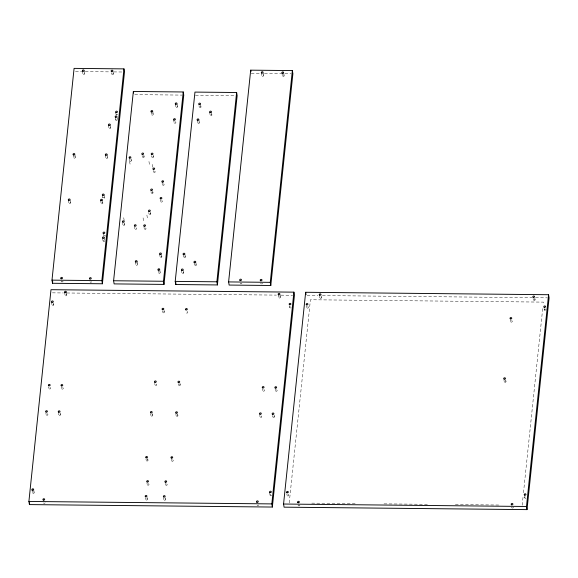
<?xml version="1.0" encoding="UTF-8"?>
<svg xmlns="http://www.w3.org/2000/svg" width="578" height="578" viewBox="0 0 578 578"><rect width="100%" height="100%" fill="white"/><g stroke="black" fill="none" stroke-linecap="round" stroke-linejoin="round"><path stroke-width="0.43" stroke-dasharray="2.89 2.17" d="M289.224 502.911L310.422 299.758L543.371 302.113L543.089 304.801M522.172 505.266L523.112 496.314M523.48 492.738L542.713 308.377M75.501 71.528L81.736 71.593M85.298 71.629L110.232 71.874M113.801 71.91L121.814 71.997M251.228 73.305L260.093 73.392M264.522 73.435L281.363 73.608M284.911 73.644L291.117 73.702M134.768 94.619L181.969 95.095M195.487 95.233L234.487 95.623M52.425 292.844L63.262 292.952M66.867 292.988L276.378 295.105M280.894 295.156L292.634 295.271M307.077 295.416L317.914 295.524M322.43 295.575L531.941 297.692M535.553 297.728L547.294 297.843M311.802 503.142L355.138 503.575M384.03 503.872L427.373 504.305M455.363 504.594L498.698 505.028M544.079 308.392L544.346 309.967A0.889 0.715 -9.5 0 0 545.589 310.415M534.816 298.118L535.076 299.693M533.075 298.472L533.335 300.047M510.266 320.017L510.533 321.585M505.721 379.89L505.988 381.458M524.477 496.249L524.745 497.824M503.987 380.245L504.247 381.812M321.231 295.965L321.491 297.533M283.617 72.467L284.145 75.602M319.49 296.319L319.75 297.887M281.883 72.821L282.404 75.956M306.441 305.993L306.701 307.561M263.214 73.038L263.611 75.393M261.343 72.611L261.87 75.747M289.419 305.82L289.686 307.388M280.027 294.758L280.417 297.114M278.155 294.332L278.675 297.468M275.142 389.175L275.41 390.75M274.138 415.112L274.406 416.68M286.84 493.85L287.1 495.418M272.404 415.466L272.664 417.034M262.528 389.052L262.795 390.62M211.389 111.691L211.916 114.827M209.648 112.045L210.175 115.181M259.789 415.344L260.049 416.911M269.558 492.109L270.085 495.245M200.479 103.686L201 106.822M198.998 105.608L199.266 107.176M198.832 119.458L199.359 122.594M197.091 119.812L197.618 122.948M177.135 104.228L177.533 106.583M175.271 103.802L175.791 106.937M173.624 119.574L174.144 122.717M195.732 261.783L196.253 264.926M193.991 262.137L194.519 265.28M184.946 254.566L185.343 256.914M183.082 254.132L183.602 257.268M183.305 270.338L183.696 272.693M181.434 269.904L181.962 273.047M152.715 111.099L153.235 114.234M150.974 111.453L151.501 114.588M162.122 183.233L162.382 184.801M153.228 155.258L153.495 156.826M160.373 199.959L160.641 201.534M151.494 155.612L151.754 157.18M152.173 164.39L152.7 167.533M153.17 170.459L153.437 172.027M148.951 161.486L149.478 164.629M152.715 191.137L152.982 192.712M150.981 191.491L151.241 193.066M161.479 254.327L161.869 256.683M143.843 155.164L144.103 156.732M159.607 253.894L160.135 257.037M142.101 155.518L142.369 157.086M179.953 383.301L180.22 384.869M150.526 212.169L150.786 213.744M159.701 269.312L160.229 272.455M178.212 383.655L178.479 385.223M148.784 212.523L149.045 214.098M157.96 269.666L158.488 272.809M164.065 310.4L164.325 311.976M146.891 215.059L147.412 218.202M162.324 310.754L162.584 312.33M177.641 413.899L177.908 415.466M143.069 217.892L143.597 221.034M175.9 414.253L176.167 415.82M144.009 227.313L144.276 228.881M131.119 158.863L131.387 160.431M129.385 159.217L129.645 160.785M129.588 161.291L130.115 164.434M112.999 71.52L113.396 73.876M111.395 72.662L111.655 74.23M117.038 117.262L117.435 119.617M115.665 112.053L116.192 115.188M134.623 227.219L134.884 228.787M115.167 116.828L115.694 119.971M171.218 459.185L171.478 460.753M137.051 261.191L137.578 264.327M135.317 261.545L135.837 264.681M154.745 383.416L155.005 384.984M110.196 124.545L110.716 127.68M108.454 124.899L108.982 128.034M123.706 217.696L124.234 220.839M124.436 222.913L124.704 224.481M122.702 223.267L122.962 224.835M165.178 483.287L165.438 484.863M152.411 413.646L152.671 415.214M165.366 497.752L165.633 499.327M150.67 414L150.937 415.568M107.075 154.42L107.602 157.556M163.632 498.106L163.892 499.681M105.333 154.774L105.861 157.91M84.121 70.444L84.641 73.587M104.062 194.584L104.589 197.719M147.722 458.578L147.982 460.146M82.379 70.798L82.907 73.941M102.32 194.938L102.848 198.073M145.981 458.932L146.248 460.5M102.335 199.829L102.862 202.972M100.601 200.183L101.121 203.326M146.985 483.107L147.246 484.675M104.293 237.414L104.813 240.549M103.05 232.985L103.448 235.34M147.18 497.571L147.441 499.139M102.552 237.768L103.079 240.903M145.439 497.925L145.699 499.493M74.938 154.875L75.328 157.23M73.066 154.449L73.587 157.584M70.198 200.291L70.588 202.64M68.327 199.858L68.854 202.994M66.311 291.818L66.831 294.961M64.57 292.172L65.097 295.315M53.523 303.067L53.783 304.635M51.514 301.853L52.042 304.989M61.268 387.014L61.528 388.582M60.264 412.952L60.524 414.52M58.523 413.306L58.79 414.874M48.653 386.892L48.913 388.459M45.908 413.176L46.175 414.751M33.654 489.356L34.181 492.492M31.92 489.71L32.44 492.846M544.346 309.967A0.889 0.715 -9.5 0 1 545.285 309.071A0.889 0.715 -9.5 0 1 546.044 309.981M525.987 498.272A0.889 0.715 -9.5 0 1 524.73 497.636A0.889 0.715 -9.5 0 1 526.117 497.029M513.43 507.144A0.889 0.715 -9.5 0 1 512.484 508.04A0.889 0.715 -9.5 0 1 511.732 507.13M299.845 504.984A0.889 0.715 -9.5 0 1 298.905 505.88A0.889 0.715 -9.5 0 1 298.147 504.97M262.513 283.242A0.889 0.715 -9.5 0 1 261.783 283.928M261.328 283.928A0.889 0.715 -9.5 0 1 260.75 283.227M241.922 283.22A0.889 0.715 -9.5 0 1 240.224 283.206M91.714 281.703A0.889 0.715 -9.5 0 1 90.009 281.688M63.002 281.045A0.889 0.715 -9.5 0 1 62.056 281.934A0.889 0.715 -9.5 0 1 61.297 281.024M104.777 240.925A0.889 0.715 -9.5 0 1 103.44 241.344A0.889 0.715 -9.5 0 1 103.375 240.217A0.889 0.715 -9.5 0 1 104.748 240.376M103.722 235.586A0.889 0.715 -9.5 0 1 104.95 235.333A0.889 0.715 -9.5 0 1 105.167 236.315M102.833 197.893A0.889 0.715 -9.5 0 1 103.867 197.185A0.889 0.715 -9.5 0 1 104.567 198.03A0.889 0.715 -9.5 0 1 103.419 198.594M117.132 120.303A0.889 0.715 -9.5 0 1 115.737 120.087A0.889 0.715 -9.5 0 1 116.561 119.075A0.889 0.715 -9.5 0 1 117.392 119.986M116.236 114.82A0.889 0.715 -9.5 0 1 117.739 114.509M258.734 504.941A0.889 0.715 -9.5 0 1 257.102 505.1M271.682 495.44A0.889 0.715 -9.5 0 1 270.388 495.657A0.889 0.715 -9.5 0 1 270.331 494.602A0.889 0.715 -9.5 0 1 271.631 494.573M45.149 502.788A0.889 0.715 -9.5 0 1 43.516 502.939M291.124 307.727A0.889 0.715 -9.5 0 1 289.881 307.713A0.889 0.715 -9.5 0 1 289.983 306.701A0.889 0.715 -9.5 0 1 291.233 306.716M504.608 382.253A0.889 0.715 -9.5 0 0 505.996 381.646A0.889 0.715 -9.5 0 0 504.739 381.01A0.889 0.715 -9.5 0 0 504.608 382.253M510.894 322.025A0.889 0.715 -9.5 0 0 512.281 321.419A0.889 0.715 -9.5 0 0 511.024 320.783A0.889 0.715 -9.5 0 0 510.894 322.025M320.118 298.327A0.889 0.715 -9.5 0 0 321.505 297.721A0.889 0.715 -9.5 0 0 320.248 297.085A0.889 0.715 -9.5 0 0 320.118 298.327M307.062 308.002A0.889 0.715 -9.5 0 0 308.45 307.395A0.889 0.715 -9.5 0 0 307.193 306.759A0.889 0.715 -9.5 0 0 307.062 308.002M533.704 300.481A0.889 0.715 -9.5 0 0 535.084 299.874A0.889 0.715 -9.5 0 0 533.834 299.238A0.889 0.715 -9.5 0 0 533.704 300.481M287.468 495.859A0.889 0.715 -9.5 0 0 288.848 495.252A0.889 0.715 -9.5 0 0 287.598 494.616A0.889 0.715 -9.5 0 0 287.468 495.859M282.772 76.397A0.889 0.715 -9.5 0 0 284.159 75.79A0.889 0.715 -9.5 0 0 282.902 75.154A0.889 0.715 -9.5 0 0 282.772 76.397M262.231 76.188A0.889 0.715 -9.5 0 0 263.619 75.581A0.889 0.715 -9.5 0 0 262.361 74.945A0.889 0.715 -9.5 0 0 262.231 76.188M182.323 273.488A0.889 0.715 -9.5 0 0 183.71 272.881A0.889 0.715 -9.5 0 0 182.453 272.245A0.889 0.715 -9.5 0 0 182.323 273.488M194.88 265.714A0.889 0.715 -9.5 0 0 196.267 265.107A0.889 0.715 -9.5 0 0 195.01 264.471A0.889 0.715 -9.5 0 0 194.88 265.714M183.97 257.709A0.889 0.715 -9.5 0 0 185.35 257.102A0.889 0.715 -9.5 0 0 184.1 256.466A0.889 0.715 -9.5 0 0 183.97 257.709M210.544 115.622A0.889 0.715 -9.5 0 0 211.924 115.015A0.889 0.715 -9.5 0 0 210.674 114.379A0.889 0.715 -9.5 0 0 210.544 115.622M197.979 123.389A0.889 0.715 -9.5 0 0 199.367 122.782A0.889 0.715 -9.5 0 0 198.109 122.146A0.889 0.715 -9.5 0 0 197.979 123.389M199.627 107.616A0.889 0.715 -9.5 0 0 201.014 107.009A0.889 0.715 -9.5 0 0 199.757 106.374A0.889 0.715 -9.5 0 0 199.627 107.616M162.75 185.242A0.889 0.715 -9.5 0 0 164.13 184.635A0.889 0.715 -9.5 0 0 162.88 183.999A0.889 0.715 -9.5 0 0 162.75 185.242M161.002 201.975A0.889 0.715 -9.5 0 0 162.389 201.361A0.889 0.715 -9.5 0 0 161.132 200.732A0.889 0.715 -9.5 0 0 161.002 201.975M174.513 123.15A0.889 0.715 -9.5 0 0 175.9 122.543A0.889 0.715 -9.5 0 0 174.643 121.915A0.889 0.715 -9.5 0 0 174.513 123.15M176.16 107.378A0.889 0.715 -9.5 0 0 177.54 106.771A0.889 0.715 -9.5 0 0 176.29 106.135A0.889 0.715 -9.5 0 0 176.16 107.378M151.862 115.029A0.889 0.715 -9.5 0 0 153.249 114.422A0.889 0.715 -9.5 0 0 151.992 113.787A0.889 0.715 -9.5 0 0 151.862 115.029M136.206 265.121A0.889 0.715 -9.5 0 0 137.586 264.514A0.889 0.715 -9.5 0 0 136.336 263.879A0.889 0.715 -9.5 0 0 136.206 265.121M160.496 257.47A0.889 0.715 -9.5 0 0 161.883 256.863A0.889 0.715 -9.5 0 0 160.626 256.235A0.889 0.715 -9.5 0 0 160.496 257.47M158.849 273.25A0.889 0.715 -9.5 0 0 160.236 272.643A0.889 0.715 -9.5 0 0 158.979 272.007A0.889 0.715 -9.5 0 0 158.849 273.25M152.122 157.621A0.889 0.715 -9.5 0 0 153.502 157.014A0.889 0.715 -9.5 0 0 152.252 156.378A0.889 0.715 -9.5 0 0 152.122 157.621M142.73 157.527A0.889 0.715 -9.5 0 0 144.117 156.92A0.889 0.715 -9.5 0 0 142.86 156.284A0.889 0.715 -9.5 0 0 142.73 157.527M130.007 161.226A0.889 0.715 -9.5 0 0 131.394 160.619A0.889 0.715 -9.5 0 0 130.137 159.983A0.889 0.715 -9.5 0 0 130.007 161.226M153.799 172.468A0.889 0.715 -9.5 0 0 155.186 171.861A0.889 0.715 -9.5 0 0 153.929 171.225A0.889 0.715 -9.5 0 0 153.799 172.468M151.609 193.5A0.889 0.715 -9.5 0 0 152.989 192.893A0.889 0.715 -9.5 0 0 151.739 192.257A0.889 0.715 -9.5 0 0 151.609 193.5M149.413 214.532A0.889 0.715 -9.5 0 0 150.8 213.925A0.889 0.715 -9.5 0 0 149.543 213.296A0.889 0.715 -9.5 0 0 149.413 214.532M144.637 229.321A0.889 0.715 -9.5 0 0 146.024 228.715A0.889 0.715 -9.5 0 0 144.767 228.079A0.889 0.715 -9.5 0 0 144.637 229.321M135.252 229.228A0.889 0.715 -9.5 0 0 136.632 228.621A0.889 0.715 -9.5 0 0 135.382 227.985A0.889 0.715 -9.5 0 0 135.252 229.228M123.331 225.276A0.889 0.715 -9.5 0 0 124.711 224.669A0.889 0.715 -9.5 0 0 123.454 224.033A0.889 0.715 -9.5 0 0 123.331 225.276M112.024 74.67A0.889 0.715 -9.5 0 0 113.404 74.063A0.889 0.715 -9.5 0 0 112.154 73.428A0.889 0.715 -9.5 0 0 112.024 74.67M83.268 74.381A0.889 0.715 -9.5 0 0 84.655 73.774A0.889 0.715 -9.5 0 0 83.398 73.139A0.889 0.715 -9.5 0 0 83.268 74.381M101.49 203.759A0.889 0.715 -9.5 0 0 102.877 203.153A0.889 0.715 -9.5 0 0 101.62 202.524A0.889 0.715 -9.5 0 0 101.49 203.759M69.216 203.434A0.889 0.715 -9.5 0 0 70.603 202.827A0.889 0.715 -9.5 0 0 69.346 202.192A0.889 0.715 -9.5 0 0 69.216 203.434M73.955 158.025A0.889 0.715 -9.5 0 0 75.342 157.418A0.889 0.715 -9.5 0 0 74.085 156.782A0.889 0.715 -9.5 0 0 73.955 158.025M106.229 158.35A0.889 0.715 -9.5 0 0 107.609 157.743A0.889 0.715 -9.5 0 0 106.359 157.108A0.889 0.715 -9.5 0 0 106.229 158.35M109.343 128.475A0.889 0.715 -9.5 0 0 110.73 127.868A0.889 0.715 -9.5 0 0 109.473 127.232A0.889 0.715 -9.5 0 0 109.343 128.475M32.809 493.287A0.889 0.715 -9.5 0 0 34.196 492.68A0.889 0.715 -9.5 0 0 32.939 492.044A0.889 0.715 -9.5 0 0 32.809 493.287M52.41 305.43A0.889 0.715 -9.5 0 0 53.79 304.823A0.889 0.715 -9.5 0 0 52.54 304.187A0.889 0.715 -9.5 0 0 52.41 305.43M65.459 295.748A0.889 0.715 -9.5 0 0 66.846 295.141A0.889 0.715 -9.5 0 0 65.589 294.513A0.889 0.715 -9.5 0 0 65.459 295.748M279.044 297.908A0.889 0.715 -9.5 0 0 280.431 297.302A0.889 0.715 -9.5 0 0 279.174 296.666A0.889 0.715 -9.5 0 0 279.044 297.908M147.614 485.115A0.889 0.715 -9.5 0 0 149.001 484.509A0.889 0.715 -9.5 0 0 147.744 483.873A0.889 0.715 -9.5 0 0 147.614 485.115M146.068 499.934A0.889 0.715 -9.5 0 0 147.455 499.327A0.889 0.715 -9.5 0 0 146.198 498.691A0.889 0.715 -9.5 0 0 146.068 499.934M164.26 500.115A0.889 0.715 -9.5 0 0 165.64 499.508A0.889 0.715 -9.5 0 0 164.39 498.879A0.889 0.715 -9.5 0 0 164.26 500.115M165.807 485.296A0.889 0.715 -9.5 0 0 167.187 484.689A0.889 0.715 -9.5 0 0 165.937 484.061A0.889 0.715 -9.5 0 0 165.807 485.296M151.299 416.008A0.889 0.715 -9.5 0 0 152.686 415.401A0.889 0.715 -9.5 0 0 151.429 414.766A0.889 0.715 -9.5 0 0 151.299 416.008M176.528 416.261A0.889 0.715 -9.5 0 0 177.916 415.654A0.889 0.715 -9.5 0 0 176.658 415.018A0.889 0.715 -9.5 0 0 176.528 416.261M171.839 461.193A0.889 0.715 -9.5 0 0 173.227 460.587A0.889 0.715 -9.5 0 0 171.969 459.951A0.889 0.715 -9.5 0 0 171.839 461.193M146.61 460.941A0.889 0.715 -9.5 0 0 147.997 460.334A0.889 0.715 -9.5 0 0 146.74 459.698A0.889 0.715 -9.5 0 0 146.61 460.941M162.953 312.763A0.889 0.715 -9.5 0 0 164.34 312.156A0.889 0.715 -9.5 0 0 163.083 311.528A0.889 0.715 -9.5 0 0 162.953 312.763M186.427 313.001A0.889 0.715 -9.5 0 0 187.807 312.395A0.889 0.715 -9.5 0 0 186.549 311.759A0.889 0.715 -9.5 0 0 186.427 313.001M155.374 385.425A0.889 0.715 -9.5 0 0 156.754 384.818A0.889 0.715 -9.5 0 0 155.504 384.182A0.889 0.715 -9.5 0 0 155.374 385.425M178.84 385.663A0.889 0.715 -9.5 0 0 180.228 385.056A0.889 0.715 -9.5 0 0 178.97 384.421A0.889 0.715 -9.5 0 0 178.84 385.663M263.156 391.06A0.889 0.715 -9.5 0 0 264.543 390.453A0.889 0.715 -9.5 0 0 263.286 389.818A0.889 0.715 -9.5 0 0 263.156 391.06M275.771 391.183A0.889 0.715 -9.5 0 0 277.158 390.576A0.889 0.715 -9.5 0 0 275.901 389.948A0.889 0.715 -9.5 0 0 275.771 391.183M273.033 417.475A0.889 0.715 -9.5 0 0 274.413 416.868A0.889 0.715 -9.5 0 0 273.156 416.232A0.889 0.715 -9.5 0 0 273.033 417.475M260.411 417.352A0.889 0.715 -9.5 0 0 261.798 416.745A0.889 0.715 -9.5 0 0 260.541 416.109A0.889 0.715 -9.5 0 0 260.411 417.352M49.282 388.9A0.889 0.715 -9.5 0 0 50.662 388.293A0.889 0.715 -9.5 0 0 49.412 387.657A0.889 0.715 -9.5 0 0 49.282 388.9M61.897 389.023A0.889 0.715 -9.5 0 0 63.277 388.416A0.889 0.715 -9.5 0 0 62.027 387.78A0.889 0.715 -9.5 0 0 61.897 389.023M59.151 415.315A0.889 0.715 -9.5 0 0 60.538 414.708A0.889 0.715 -9.5 0 0 59.281 414.072A0.889 0.715 -9.5 0 0 59.151 415.315M46.536 415.185A0.889 0.715 -9.5 0 0 47.923 414.578A0.889 0.715 -9.5 0 0 46.666 413.949A0.889 0.715 -9.5 0 0 46.536 415.185"/><path stroke-width="0.87" d="M28.9 501.451L50.994 289.694L293.913 292.15L294.44 295.293L272.346 507.05L29.427 504.594L28.9 501.451L271.826 503.908L272.346 507.05M51.991 280.135L74.085 68.377L123.959 68.883L124.487 72.019L102.393 283.776L52.519 283.278L51.991 280.135L101.865 280.641L102.393 283.776M29.427 504.594L29.615 502.795M52.519 283.278L52.706 281.479M101.865 280.641L123.959 68.883M113.599 280.756L133.352 91.469L183.226 91.974L183.753 95.11L164 284.405L114.126 283.899L113.599 280.756L163.48 281.262L164 284.405M163.48 281.262L183.226 91.974M175.213 281.385L194.959 92.09L236.626 92.509L237.146 95.652L217.4 284.94L175.741 284.521L175.213 281.385L216.873 281.804L217.4 284.94M175.741 284.521L175.929 282.729M216.873 281.804L236.626 92.509M228.606 281.92L250.7 70.162L292.36 70.581L292.887 73.724L270.793 285.481L229.134 285.062L228.606 281.92L270.273 282.339L270.793 285.481M270.273 282.339L292.36 70.581M271.826 503.908L293.913 292.15M283.56 504.03L305.654 292.273L548.573 294.722L549.1 297.865L527.006 509.623L284.087 507.166L283.56 504.03L526.479 506.48L527.006 509.623M526.479 506.48L548.573 294.722M305.654 292.273L306.044 294.621M250.7 70.162L250.968 71.73M133.352 91.469L133.612 93.036M504.088 379.117A0.889 0.715 -9.5 0 0 505.468 378.511A0.889 0.715 -9.5 0 0 504.218 377.875A0.889 0.715 -9.5 0 0 504.088 379.117M510.367 318.883A0.889 0.715 -9.5 0 0 511.754 318.276A0.889 0.715 -9.5 0 0 510.497 317.647A0.889 0.715 -9.5 0 0 510.367 318.883M286.941 492.723A0.889 0.715 -9.5 0 0 288.328 492.109A0.889 0.715 -9.5 0 0 287.071 491.481A0.889 0.715 -9.5 0 0 286.941 492.723M297.945 502.643A0.889 0.715 -9.5 0 0 299.332 502.036A0.889 0.715 -9.5 0 0 298.075 501.401A0.889 0.715 -9.5 0 0 297.945 502.643M524.586 495.122A0.889 0.715 -9.5 0 0 525.966 494.515A0.889 0.715 -9.5 0 0 524.716 493.879A0.889 0.715 -9.5 0 0 524.586 495.122M511.53 504.796A0.889 0.715 -9.5 0 0 512.917 504.189A0.889 0.715 -9.5 0 0 511.66 503.561A0.889 0.715 -9.5 0 0 511.53 504.796M544.18 307.265A0.889 0.715 -9.5 0 0 545.567 306.658A0.889 0.715 -9.5 0 0 544.31 306.022A0.889 0.715 -9.5 0 0 544.18 307.265M533.176 297.345A0.889 0.715 -9.5 0 0 534.563 296.738A0.889 0.715 -9.5 0 0 533.306 296.102A0.889 0.715 -9.5 0 0 533.176 297.345M319.591 295.185A0.889 0.715 -9.5 0 0 320.978 294.578A0.889 0.715 -9.5 0 0 319.721 293.942A0.889 0.715 -9.5 0 0 319.591 295.185M306.542 304.866A0.889 0.715 -9.5 0 0 307.922 304.252A0.889 0.715 -9.5 0 0 306.672 303.623A0.889 0.715 -9.5 0 0 306.542 304.866M260.599 280.713A0.889 0.715 -9.5 0 0 261.986 280.106A0.889 0.715 -9.5 0 0 260.729 279.47A0.889 0.715 -9.5 0 0 260.599 280.713M240.065 280.503A0.889 0.715 -9.5 0 0 241.452 279.897A0.889 0.715 -9.5 0 0 240.195 279.261A0.889 0.715 -9.5 0 0 240.065 280.503M282.245 73.254A0.889 0.715 -9.5 0 0 283.632 72.647A0.889 0.715 -9.5 0 0 282.375 72.012A0.889 0.715 -9.5 0 0 282.245 73.254M261.711 73.052A0.889 0.715 -9.5 0 0 263.091 72.445A0.889 0.715 -9.5 0 0 261.841 71.809A0.889 0.715 -9.5 0 0 261.711 73.052M181.795 270.345A0.889 0.715 -9.5 0 0 183.183 269.738A0.889 0.715 -9.5 0 0 181.926 269.102A0.889 0.715 -9.5 0 0 181.795 270.345M194.353 262.578A0.889 0.715 -9.5 0 0 195.74 261.971A0.889 0.715 -9.5 0 0 194.483 261.335A0.889 0.715 -9.5 0 0 194.353 262.578M183.443 254.573A0.889 0.715 -9.5 0 0 184.83 253.966A0.889 0.715 -9.5 0 0 183.573 253.33A0.889 0.715 -9.5 0 0 183.443 254.573M197.459 120.253A0.889 0.715 -9.5 0 0 198.839 119.646A0.889 0.715 -9.5 0 0 197.589 119.01A0.889 0.715 -9.5 0 0 197.459 120.253M210.016 112.486A0.889 0.715 -9.5 0 0 211.404 111.872A0.889 0.715 -9.5 0 0 210.146 111.243A0.889 0.715 -9.5 0 0 210.016 112.486M199.107 104.474A0.889 0.715 -9.5 0 0 200.487 103.867A0.889 0.715 -9.5 0 0 199.229 103.238A0.889 0.715 -9.5 0 0 199.107 104.474M162.223 182.099A0.889 0.715 -9.5 0 0 163.61 181.492A0.889 0.715 -9.5 0 0 162.353 180.863A0.889 0.715 -9.5 0 0 162.223 182.099M160.474 198.832A0.889 0.715 -9.5 0 0 161.862 198.225A0.889 0.715 -9.5 0 0 160.605 197.589A0.889 0.715 -9.5 0 0 160.474 198.832M158.329 270.107A0.889 0.715 -9.5 0 0 159.709 269.5A0.889 0.715 -9.5 0 0 158.459 268.864A0.889 0.715 -9.5 0 0 158.329 270.107M159.976 254.334A0.889 0.715 -9.5 0 0 161.356 253.728A0.889 0.715 -9.5 0 0 160.099 253.092A0.889 0.715 -9.5 0 0 159.976 254.334M135.678 261.986A0.889 0.715 -9.5 0 0 137.065 261.379A0.889 0.715 -9.5 0 0 135.808 260.743A0.889 0.715 -9.5 0 0 135.678 261.986M151.342 111.886A0.889 0.715 -9.5 0 0 152.722 111.279A0.889 0.715 -9.5 0 0 151.465 110.651A0.889 0.715 -9.5 0 0 151.342 111.886M175.633 104.242A0.889 0.715 -9.5 0 0 177.02 103.635A0.889 0.715 -9.5 0 0 175.763 103A0.889 0.715 -9.5 0 0 175.633 104.242M173.985 120.014A0.889 0.715 -9.5 0 0 175.372 119.408A0.889 0.715 -9.5 0 0 174.115 118.772A0.889 0.715 -9.5 0 0 173.985 120.014M151.595 154.478A0.889 0.715 -9.5 0 0 152.982 153.871A0.889 0.715 -9.5 0 0 151.725 153.235A0.889 0.715 -9.5 0 0 151.595 154.478M142.202 154.384A0.889 0.715 -9.5 0 0 143.59 153.777A0.889 0.715 -9.5 0 0 142.333 153.141A0.889 0.715 -9.5 0 0 142.202 154.384M153.278 169.332A0.889 0.715 -9.5 0 0 154.658 168.725A0.889 0.715 -9.5 0 0 153.408 168.09A0.889 0.715 -9.5 0 0 153.278 169.332M151.082 190.364A0.889 0.715 -9.5 0 0 152.469 189.757A0.889 0.715 -9.5 0 0 151.212 189.122A0.889 0.715 -9.5 0 0 151.082 190.364M129.486 158.083A0.889 0.715 -9.5 0 0 130.866 157.476A0.889 0.715 -9.5 0 0 129.617 156.84A0.889 0.715 -9.5 0 0 129.486 158.083M122.803 222.14A0.889 0.715 -9.5 0 0 124.183 221.533A0.889 0.715 -9.5 0 0 122.933 220.897A0.889 0.715 -9.5 0 0 122.803 222.14M134.725 226.085A0.889 0.715 -9.5 0 0 136.112 225.478A0.889 0.715 -9.5 0 0 134.855 224.842A0.889 0.715 -9.5 0 0 134.725 226.085M144.11 226.179A0.889 0.715 -9.5 0 0 145.497 225.572A0.889 0.715 -9.5 0 0 144.24 224.936A0.889 0.715 -9.5 0 0 144.11 226.179M148.886 211.396A0.889 0.715 -9.5 0 0 150.273 210.789A0.889 0.715 -9.5 0 0 149.016 210.154A0.889 0.715 -9.5 0 0 148.886 211.396M89.85 278.986A0.889 0.715 -9.5 0 0 91.237 278.379A0.889 0.715 -9.5 0 0 89.98 277.743A0.889 0.715 -9.5 0 0 89.85 278.986M111.496 71.535A0.889 0.715 -9.5 0 0 112.883 70.921A0.889 0.715 -9.5 0 0 111.626 70.292A0.889 0.715 -9.5 0 0 111.496 71.535M61.102 278.697A0.889 0.715 -9.5 0 0 62.482 278.09A0.889 0.715 -9.5 0 0 61.232 277.454A0.889 0.715 -9.5 0 0 61.102 278.697M82.741 71.239A0.889 0.715 -9.5 0 0 84.128 70.632A0.889 0.715 -9.5 0 0 82.871 69.996A0.889 0.715 -9.5 0 0 82.741 71.239M116.034 112.493A0.889 0.715 -9.5 0 0 117.421 111.879A0.889 0.715 -9.5 0 0 116.164 111.251A0.889 0.715 -9.5 0 0 116.034 112.493M115.535 117.269A0.889 0.715 -9.5 0 0 116.922 116.662A0.889 0.715 -9.5 0 0 115.665 116.026A0.889 0.715 -9.5 0 0 115.535 117.269M108.816 125.339A0.889 0.715 -9.5 0 0 110.203 124.732A0.889 0.715 -9.5 0 0 108.946 124.097A0.889 0.715 -9.5 0 0 108.816 125.339M73.428 154.89A0.889 0.715 -9.5 0 0 74.815 154.275A0.889 0.715 -9.5 0 0 73.558 153.647A0.889 0.715 -9.5 0 0 73.428 154.89M105.702 155.215A0.889 0.715 -9.5 0 0 107.089 154.608A0.889 0.715 -9.5 0 0 105.832 153.972A0.889 0.715 -9.5 0 0 105.702 155.215M102.689 195.378A0.889 0.715 -9.5 0 0 104.069 194.772A0.889 0.715 -9.5 0 0 102.812 194.136A0.889 0.715 -9.5 0 0 102.689 195.378M100.962 200.624A0.889 0.715 -9.5 0 0 102.349 200.017A0.889 0.715 -9.5 0 0 101.092 199.381A0.889 0.715 -9.5 0 0 100.962 200.624M68.688 200.299A0.889 0.715 -9.5 0 0 70.075 199.692A0.889 0.715 -9.5 0 0 68.818 199.056A0.889 0.715 -9.5 0 0 68.688 200.299M103.419 233.425A0.889 0.715 -9.5 0 0 104.799 232.818A0.889 0.715 -9.5 0 0 103.541 232.183A0.889 0.715 -9.5 0 0 103.419 233.425M102.913 238.208A0.889 0.715 -9.5 0 0 104.3 237.601A0.889 0.715 -9.5 0 0 103.043 236.966A0.889 0.715 -9.5 0 0 102.913 238.208M289.527 304.693A0.889 0.715 -9.5 0 0 290.907 304.086A0.889 0.715 -9.5 0 0 289.65 303.45A0.889 0.715 -9.5 0 0 289.527 304.693M278.517 294.773A0.889 0.715 -9.5 0 0 279.904 294.166A0.889 0.715 -9.5 0 0 278.647 293.53A0.889 0.715 -9.5 0 0 278.517 294.773M64.931 292.613A0.889 0.715 -9.5 0 0 66.318 292.006A0.889 0.715 -9.5 0 0 65.061 291.37A0.889 0.715 -9.5 0 0 64.931 292.613M51.883 302.287A0.889 0.715 -9.5 0 0 53.27 301.68A0.889 0.715 -9.5 0 0 52.013 301.044A0.889 0.715 -9.5 0 0 51.883 302.287M43.292 500.064A0.889 0.715 -9.5 0 0 44.672 499.457A0.889 0.715 -9.5 0 0 43.415 498.828A0.889 0.715 -9.5 0 0 43.292 500.064M32.281 490.144A0.889 0.715 -9.5 0 0 33.669 489.537A0.889 0.715 -9.5 0 0 32.411 488.901A0.889 0.715 -9.5 0 0 32.281 490.144M269.926 492.55A0.889 0.715 -9.5 0 0 271.306 491.943A0.889 0.715 -9.5 0 0 270.056 491.307A0.889 0.715 -9.5 0 0 269.926 492.55M256.87 502.224A0.889 0.715 -9.5 0 0 258.258 501.617A0.889 0.715 -9.5 0 0 257 500.981A0.889 0.715 -9.5 0 0 256.87 502.224M147.087 481.973A0.889 0.715 -9.5 0 0 148.474 481.366A0.889 0.715 -9.5 0 0 147.217 480.737A0.889 0.715 -9.5 0 0 147.087 481.973M145.54 496.791A0.889 0.715 -9.5 0 0 146.928 496.184A0.889 0.715 -9.5 0 0 145.67 495.556A0.889 0.715 -9.5 0 0 145.54 496.791M163.733 496.979A0.889 0.715 -9.5 0 0 165.12 496.372A0.889 0.715 -9.5 0 0 163.863 495.736A0.889 0.715 -9.5 0 0 163.733 496.979M165.279 482.16A0.889 0.715 -9.5 0 0 166.666 481.553A0.889 0.715 -9.5 0 0 165.409 480.918A0.889 0.715 -9.5 0 0 165.279 482.16M150.771 412.865A0.889 0.715 -9.5 0 0 152.159 412.259A0.889 0.715 -9.5 0 0 150.901 411.63A0.889 0.715 -9.5 0 0 150.771 412.865M176.008 413.125A0.889 0.715 -9.5 0 0 177.388 412.519A0.889 0.715 -9.5 0 0 176.138 411.883A0.889 0.715 -9.5 0 0 176.008 413.125M171.319 458.058A0.889 0.715 -9.5 0 0 172.699 457.451A0.889 0.715 -9.5 0 0 171.449 456.815A0.889 0.715 -9.5 0 0 171.319 458.058M146.089 457.798A0.889 0.715 -9.5 0 0 147.469 457.191A0.889 0.715 -9.5 0 0 146.212 456.562A0.889 0.715 -9.5 0 0 146.089 457.798M162.425 309.627A0.889 0.715 -9.5 0 0 163.812 309.02A0.889 0.715 -9.5 0 0 162.555 308.385A0.889 0.715 -9.5 0 0 162.425 309.627M185.899 309.866A0.889 0.715 -9.5 0 0 187.279 309.259A0.889 0.715 -9.5 0 0 186.029 308.623A0.889 0.715 -9.5 0 0 185.899 309.866M154.846 382.282A0.889 0.715 -9.5 0 0 156.233 381.675A0.889 0.715 -9.5 0 0 154.976 381.039A0.889 0.715 -9.5 0 0 154.846 382.282M178.32 382.52A0.889 0.715 -9.5 0 0 179.7 381.914A0.889 0.715 -9.5 0 0 178.45 381.278A0.889 0.715 -9.5 0 0 178.32 382.52M262.629 387.917A0.889 0.715 -9.5 0 0 264.016 387.311A0.889 0.715 -9.5 0 0 262.759 386.675A0.889 0.715 -9.5 0 0 262.629 387.917M275.244 388.048A0.889 0.715 -9.5 0 0 276.631 387.441A0.889 0.715 -9.5 0 0 275.374 386.805A0.889 0.715 -9.5 0 0 275.244 388.048M272.505 414.339A0.889 0.715 -9.5 0 0 273.893 413.732A0.889 0.715 -9.5 0 0 272.635 413.097A0.889 0.715 -9.5 0 0 272.505 414.339M259.89 414.209A0.889 0.715 -9.5 0 0 261.27 413.602A0.889 0.715 -9.5 0 0 260.021 412.967A0.889 0.715 -9.5 0 0 259.89 414.209M58.624 412.179A0.889 0.715 -9.5 0 0 60.011 411.572A0.889 0.715 -9.5 0 0 58.754 410.936A0.889 0.715 -9.5 0 0 58.624 412.179M46.009 412.049A0.889 0.715 -9.5 0 0 47.396 411.442A0.889 0.715 -9.5 0 0 46.139 410.806A0.889 0.715 -9.5 0 0 46.009 412.049M48.754 385.757A0.889 0.715 -9.5 0 0 50.142 385.15A0.889 0.715 -9.5 0 0 48.884 384.515A0.889 0.715 -9.5 0 0 48.754 385.757M61.369 385.887A0.889 0.715 -9.5 0 0 62.756 385.28A0.889 0.715 -9.5 0 0 61.499 384.645A0.889 0.715 -9.5 0 0 61.369 385.887"/></g></svg>
